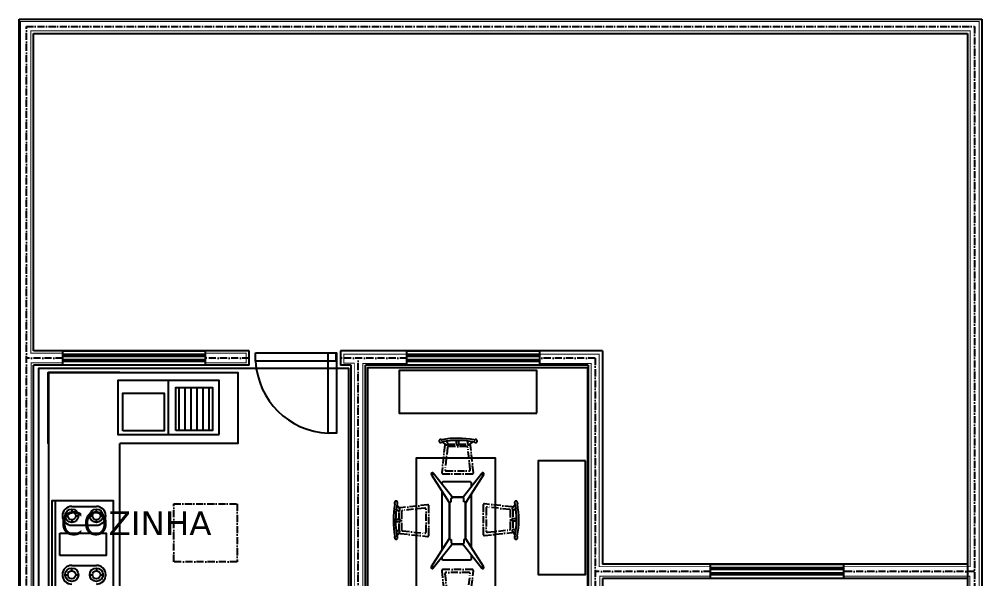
# Model space of a CAD drawing. Extents: x 542 to 1148, y 253 to 753.
# Drawn here: x 912.5 to 1115.5, y 634.9 to 753 of the extents above; entities that cross this region are included whole.
import ezdxf

# ---------------------------------------------------------------- set-up
doc = ezdxf.new("R2010")
doc.units = 0
doc.header["$LTSCALE"] = 0.125
doc.linetypes.add('ACAD_ISO10W100', pattern=[18.5, 12, -3, 0.5, -3])
doc.layers.get('0').update_dxf_attribs({"linetype": 'CONTINUOUS'})
doc.layers.add('EJES', color=2, linetype='CONTINUOUS')
doc.styles.add('TIT3', font='verdana.ttf', dxfattribs={"height": 1})

msp = doc.modelspace()

# ---------------------------------------------------------------- hatches: boundary and pattern name
at = {"linetype": 'Continuous'}
h = msp.add_hatch(dxfattribs=at)
h.set_pattern_fill('LINE', color=256, scale=0.4, angle=450, style=0)
h.set_pattern_definition([(90, (2314.0403, -88.5), (-1.27, 4e-16), [])])
h.paths.add_polyline_path([(953.31, 666.24), (953.31, 675.32), (945.59, 675.32), (945.59, 666.24)])

# ---------------------------------------------------------------- linework, layer by layer
for p, q in [((912.54, 350), (912.54, 753)), ((912.54, 753), (1115.54, 753)), ((1115.54, 753), (1115.54, 431.61)), ((915.54, 750), (1112.54, 750)), ((915.54, 683), (915.54, 750)), ((1112.54, 750), (1112.54, 608)), ((961.06, 683), (915.54, 683)), ((951.72, 682.23), (921.72, 682.23)), ((1035.54, 683), (980.3, 683)), ((1022.29, 682.23), (994.29, 682.23)), ((1035.54, 683), (1035.54, 638)), ((951.72, 681.87), (921.72, 681.87)), ((951.72, 681.14), (921.72, 681.14)), ((951.72, 680.77), (921.72, 680.77)), ((1022.29, 681.87), (994.29, 681.87)), ((1022.29, 681.14), (994.29, 681.14)), ((1022.29, 680.77), (994.29, 680.77)), ((961.06, 680), (915.54, 680)), ((915.54, 608), (915.54, 680)), ((982.54, 680), (980.3, 680)), ((982.54, 629.61), (982.54, 680)), ((1032.54, 680), (985.54, 680)), ((985.54, 629.61), (985.54, 680)), ((1032.54, 680), (1032.54, 630.2)), ((944.02, 665.35), (944.02, 676.75)), ((920.17, 632.6), (920.17, 651.4)), ((923.61, 650.2), (928.81, 650.2)), ((923.61, 649.64), (923.61, 649.07)), ((928.81, 649.07), (928.81, 649.64)), ((922.2, 648.22), (922.76, 648.22)), ((924.46, 648.22), (925.03, 648.22)), ((927.4, 648.22), (927.96, 648.22)), ((929.66, 648.22), (930.22, 648.22)), ((923.61, 647.38), (923.61, 646.81)), ((923.61, 646.25), (928.81, 646.25)), ((928.81, 646.81), (928.81, 647.38)), ((921.07, 639.86), (921.07, 644.55)), ((923.61, 637.76), (928.81, 637.76)), ((1112.54, 638), (1035.54, 638)), ((922.2, 635.79), (922.76, 635.79)), ((923.61, 636.63), (923.61, 637.2)), ((924.46, 635.79), (925.03, 635.79)), ((927.4, 635.79), (927.96, 635.79)), ((928.81, 637.2), (928.81, 636.63)), ((929.66, 635.79), (930.22, 635.79)), ((1086.36, 637.23), (1058.36, 637.23)), ((1086.36, 636.87), (1058.36, 636.87)), ((1086.36, 636.14), (1058.36, 636.14)), ((1086.36, 635.77), (1058.36, 635.77)), ((1112.54, 635), (1035.54, 635)), ((1035.54, 635), (1035.54, 630.2))]:
    msp.add_line(p, q, dxfattribs=at)
at = {"linetype": 'ACAD_ISO10W100'}
for p, q in [((914.04, 351.5), (914.04, 751.5)), ((914.04, 751.5), (1114.04, 751.5)), ((1114.04, 751.5), (1114.04, 609.85)), ((921.72, 681.5), (914.04, 681.5)), ((961.06, 681.5), (951.72, 681.5)), ((994.29, 681.5), (980.3, 681.5)), ((984.04, 629.61), (984.04, 681.5)), ((1034.04, 681.5), (1022.29, 681.5)), ((1034.04, 681.5), (1034.04, 630.64)), ((1002.52, 663.25), (1001.73, 663.81)), ((1002.87, 663.66), (1002.59, 663.95)), ((1004.75, 663.32), (1004.75, 664.11)), ((1005.24, 663.32), (1005.24, 664.11)), ((1007.1, 663.66), (1007.39, 663.95)), ((1007.52, 663.29), (1008.25, 663.81)), ((1002.91, 663.32), (1004.75, 663.32)), ((1005.24, 663.32), (1007.09, 663.32)), ((992.73, 649.73), (992.21, 650.45)), ((1016.57, 649.88), (1017.14, 650.67)), ((1016.98, 649.53), (1017.27, 649.81)), ((992.36, 649.31), (992.07, 649.59)), ((992.7, 647.45), (992.7, 649.29)), ((1016.64, 649.49), (1016.64, 647.65)), ((1016.64, 647.65), (1017.43, 647.65)), ((992.7, 647.45), (991.91, 647.45)), ((992.7, 646.96), (991.91, 646.96)), ((992.7, 645.11), (992.7, 646.96)), ((1016.64, 647.16), (1017.43, 647.16)), ((1016.64, 647.16), (1016.64, 645.31)), ((992.36, 645.08), (992.07, 644.79)), ((992.77, 644.73), (992.21, 643.94)), ((1016.62, 644.88), (1017.14, 644.15)), ((1016.98, 645.3), (1017.27, 645.01)), ((1058.36, 636.5), (1034.04, 636.5)), ((1114.04, 636.5), (1086.36, 636.5))]:
    msp.add_line(p, q, dxfattribs=at)
at = {"linetype": 'Continuous', "const_width": 0.2}
for points in [[(1115.18, 361.31), (1115.18, 350.29), (912.8, 350.29), (912.8, 752.51), (1114.97, 752.51), (1114.97, 609.89)], [(1086.36, 637.49), (1113.09, 637.49), (1113.09, 750.55), (914.96, 750.55), (914.96, 682.52), (921.72, 682.52)], [(951.72, 682.52), (960.4, 682.52), (960.4, 680.49), (951.72, 680.49)], [(994.29, 680.33), (985.03, 680.33), (985.03, 630.2), (983.21, 630.2), (983.21, 680.42), (980.98, 680.42), (980.98, 682.35), (994.29, 682.35)], [(1022.29, 682.35), (1034.84, 682.35), (1034.84, 637.49), (1058.36, 637.49)], [(921.72, 680.49), (915.04, 680.49), (915.04, 671.38), (915.04, 607.54)], [(1058.36, 635.5), (1034.97, 635.5), (1034.97, 630.64), (1033.15, 630.64), (1033.15, 680.33), (1022.29, 680.33)], [(1113.05, 609.85), (1113.05, 635.5), (1086.36, 635.5)]]:
    msp.add_lwpolyline(points, dxfattribs=at)
at = {"linetype": 'Continuous'}
for points in [[(921.72, 680), (921.72, 683), (951.72, 683), (951.72, 680)], [(962.38, 682.62), (979.33, 682.62), (979.33, 680.84), (962.38, 680.84)], [(977.66, 665.64), (977.66, 682.59), (979.44, 682.59), (979.44, 665.64)], [(994.29, 680), (994.29, 683), (1022.29, 683), (1022.29, 680)], [(916.65, 608.86), (916.65, 679.35), (981.99, 679.35), (981.99, 608.86)], [(1021.68, 669.89), (1021.68, 678.89), (992.68, 678.89), (992.68, 669.89)], [(954.72, 665.35), (954.72, 676.75), (933.32, 676.75), (933.32, 665.35)], [(934.39, 666.13), (934.39, 674.09), (943.12, 674.09), (943.12, 666.13)], [(945.59, 666.24), (945.59, 675.32), (953.31, 675.32), (953.31, 666.24)], [(996.28, 632.57), (1012.98, 632.57), (1012.98, 660.4), (996.28, 660.4)], [(1032, 659.82), (1022, 659.82), (1022, 635.82), (1032, 635.82)], [(932.43, 632.6), (932.43, 651.4), (919.43, 651.4), (919.43, 632.6)], [(1058.36, 635), (1058.36, 638), (1086.36, 638), (1086.36, 635)]]:
    msp.add_lwpolyline(points, close=True, dxfattribs=at)
for points in [[(961.06, 680), (961.06, 683)], [(980.3, 683), (980.3, 680)], [(918.72, 663.46), (918.61, 663.46), (918.61, 678.46), (958.61, 678.46), (958.61, 663.46), (933.72, 663.46)], [(933.72, 678.46), (918.72, 678.46), (918.72, 624.52)], [(1032.38, 612.64), (1032.38, 608.56), (986.07, 608.56), (986.07, 679.48), (1032.38, 679.48), (1032.38, 629.66)], [(933.72, 624.52), (933.72, 663.46)], [(1001.71, 640.98), (1001.71, 653.39)], [(1007.87, 652.78), (1007.87, 641.59)], [(921.07, 644.55), (930.84, 644.55), (930.84, 639.86), (921.07, 639.86)]]:
    msp.add_lwpolyline(points, dxfattribs=at)
at = {"linetype": 'ACAD_ISO10W100'}
for points in [[(1002.28, 663.1), (1001.66, 657.35, 0.446061), (1001.91, 657.08), (1008.09, 657.08, 0.446061), (1008.33, 657.35), (1007.71, 663.1)], [(992.92, 644.49), (998.67, 643.87, 0.446061), (998.94, 644.11), (998.94, 650.29, 0.446061), (998.67, 650.53), (992.92, 649.91)], [(1016.42, 650.12), (1010.67, 650.74, 0.446061), (1010.4, 650.49), (1010.4, 644.31, 0.446061), (1010.67, 644.07), (1016.42, 644.69)], [(1007.7, 630.87), (1008.32, 636.61, 0.446061), (1008.07, 636.88), (1001.89, 636.88, 0.446061), (1001.65, 636.61), (1002.27, 630.87)]]:
    msp.add_lwpolyline(points, format="xyb", dxfattribs=at)
for points in [[(1006.9, 662.85), (1003.09, 662.85, 0.383067), (1002.85, 662.63), (1002.34, 657.96, 0.446061), (1002.59, 657.69), (1007.41, 657.69, 0.446061), (1007.65, 657.96), (1007.15, 662.63, 0.383067)], [(993.17, 649.11), (993.17, 645.3, 0.383067), (993.39, 645.05), (998.06, 644.55, 0.446061), (998.33, 644.79), (998.33, 649.61, 0.446061), (998.06, 649.85), (993.39, 649.35, 0.383067)], [(1016.17, 645.5), (1016.17, 649.31, 0.383067), (1015.95, 649.55), (1011.28, 650.06, 0.446061), (1011.01, 649.81), (1011.01, 644.99, 0.446061), (1011.28, 644.75), (1015.95, 645.25, 0.383067)], [(1003.08, 631.12), (1006.89, 631.12, 0.383067), (1007.13, 631.33), (1007.64, 636, 0.446061), (1007.39, 636.27), (1002.58, 636.27, 0.446061), (1002.33, 636), (1002.84, 631.33, 0.383067)]]:
    msp.add_lwpolyline(points, format="xyb", close=True, dxfattribs=at)
at = {"linetype": 'Continuous'}
for points in [[(999.52, 656.84), (1003.22, 651, -0.142323), (1003.28, 650.81), (1003.28, 643.56, 0.414214), (1003.65, 643.19), (1003.67, 643.19)], [(1006.3, 651.18), (1006.3, 651.77, 0.414214), (1005.93, 652.14), (1004.04, 652.14, -0.229358), (1003.75, 652.28), (999.87, 657.19)], [(1003.67, 651.18), (1003.67, 651.77, -0.414214), (1004.04, 652.14), (1005.93, 652.14, 0.229358), (1006.22, 652.28), (1010.1, 657.19)], [(1010.45, 656.84), (1006.75, 651, 0.142323), (1006.69, 650.81), (1006.69, 643.56, -0.414214), (1006.32, 643.19), (1006.3, 643.19)], [(1001.71, 654.86), (1001.71, 655.09, -0.414214), (1002.08, 655.46), (1007.5, 655.46, -0.414214), (1007.87, 655.09), (1007.87, 654.37)], [(999.52, 637.53), (1003.22, 643.36, 0.142323), (1003.28, 643.56), (1003.28, 650.81, -0.414214), (1003.65, 651.18), (1003.67, 651.18)], [(1010.45, 637.53), (1006.75, 643.36, -0.142323), (1006.69, 643.56), (1006.69, 650.81, 0.414214), (1006.32, 651.18), (1006.3, 651.18)], [(1006.3, 643.19), (1006.3, 642.6, -0.414214), (1005.93, 642.23), (1004.04, 642.23, 0.229358), (1003.75, 642.09), (999.87, 637.18)], [(1003.67, 643.19), (1003.67, 642.6, 0.414214), (1004.04, 642.23), (1005.93, 642.23, -0.229358), (1006.22, 642.09), (1010.1, 637.18)], [(1007.87, 640), (1007.87, 639.2, -0.414214), (1007.5, 638.83), (1002.08, 638.83, -0.414214), (1001.71, 639.2), (1001.71, 639.51)]]:
    msp.add_lwpolyline(points, format="xyb", dxfattribs=at)
at = {"linetype": 'ACAD_ISO10W100'}
msp.add_lwpolyline([(945.14, 638.54), (945.14, 650.76), (958.47, 650.76), (958.47, 638.54)], close=True, dxfattribs=at)
at = {"linetype": 'Continuous'}
for centre, radius in [((999.68, 657.05), 0.159), ((999.68, 657.05), 0.0345), ((1010.29, 657.05), 0.159), ((1010.29, 657.05), 0.0345), ((923.61, 648.22), 1.41), ((928.81, 648.22), 1.41), ((923.61, 648.22), 0.847), ((928.81, 648.22), 0.847), ((999.68, 637.32), 0.159), ((1010.29, 637.32), 0.159), ((923.61, 635.79), 1.41), ((923.61, 635.79), 0.847), ((928.81, 635.79), 1.41), ((928.81, 635.79), 0.847), ((999.68, 637.32), 0.0345), ((1010.29, 637.32), 0.0345)]:
    msp.add_circle(centre, radius, dxfattribs=at)
for centre, radius, start, end in [((978.42, 681.68), 16.06, 183.0059, 267.3035), ((1005.02, 645.7), 18.88, 79.3758, 100.3085), ((1005.02, 645.7), 18.41, 79.0593, 100.283), ((999.68, 657.04), 0.244, 38.3286, 220.0498), ((999.2, 656.64), 0.371, 32.4004, 40.0498), ((1010.29, 657.04), 0.244, 319.9502, 141.6714), ((1010.76, 656.64), 0.371, 139.9502, 147.5996), ((923.61, 648.22), 1.98, 90, 270), ((928.81, 648.22), 1.98, 270, 90), ((1010.32, 647.22), 18.88, 169.3758, 190.3085), ((1010.32, 647.22), 18.41, 169.0593, 190.283), ((999.02, 647.38), 18.41, 349.0593, 10.283), ((999.02, 647.38), 18.88, 349.3758, 10.3085), ((923.61, 635.79), 1.98, 90, 270), ((928.81, 635.79), 1.98, 270, 90), ((999.68, 637.33), 0.244, 139.9502, 321.6714), ((999.2, 637.73), 0.371, 319.9502, 327.5996), ((1010.29, 637.33), 0.244, 218.3286, 40.0498), ((1010.76, 637.73), 0.371, 212.4004, 220.0498)]:
    msp.add_arc(centre, radius, start, end, dxfattribs=at)
at = {"linetype": 'ACAD_ISO10W100'}
for centre, radius, start, end in [((1001.39, 663.99), 0.318, 59.6612, 323.5545), ((1001.58, 664.59), 0.316, 259.6681, 280.3085), ((1001.79, 663.5), 0.316, 100.283, 118.9649), ((1008.56, 664.57), 0.316, 259.3758, 293.4923), ((1008.81, 663.99), 0.318, 235.5938, 113.4923), ((1002.53, 663.07), 0.245, 109.6236, 173.8408), ((1002.68, 663.47), 0.271, 234.3874, 326.3351), ((1002.69, 663.47), 0.263, 324.8017, 46.0315), ((1005, 663.32), 0.245, 180, 0), ((1007.38, 663.47), 0.335, 146.572, 207.7417), ((1007.31, 663.47), 0.271, 213.6649, 320.3742), ((1007.47, 663.07), 0.245, 6.1592, 72.9719), ((1008.45, 663.46), 0.316, 55.5938, 79.0593), ((992.03, 651.02), 0.318, 325.5938, 203.4923), ((991.45, 650.76), 0.316, 349.3758, 23.4923), ((992.56, 650.66), 0.316, 145.5938, 169.0593), ((992.55, 649.52), 0.271, 303.6649, 50.3742), ((992.95, 649.67), 0.245, 96.1592, 162.9719), ((1016.39, 649.87), 0.245, 19.6236, 83.8408), ((1016.79, 649.72), 0.271, 144.3874, 236.3351), ((1017.31, 651), 0.318, 329.6612, 233.5545), ((1016.82, 650.61), 0.316, 10.283, 28.9649), ((1017.91, 650.82), 0.316, 169.6681, 190.3085), ((992.55, 649.59), 0.335, 236.572, 297.7417), ((1016.64, 647.4), 0.245, 90, 270), ((1016.79, 649.71), 0.263, 234.8017, 316.0315), ((992.7, 647.2), 0.245, 270, 90), ((992.03, 643.6), 0.318, 149.6612, 53.5545), ((991.43, 643.79), 0.316, 349.6681, 10.3085), ((992.52, 643.99), 0.316, 190.283, 208.9649), ((992.55, 644.9), 0.263, 54.8017, 136.0315), ((992.55, 644.89), 0.271, 324.3874, 56.3351), ((992.95, 644.73), 0.245, 199.6236, 263.8408), ((1016.39, 644.93), 0.245, 276.1592, 342.9719), ((1016.79, 645.09), 0.271, 123.6649, 230.3742), ((1016.8, 645.02), 0.335, 56.572, 117.7417), ((1017.31, 643.59), 0.318, 145.5938, 23.4923), ((1016.79, 643.95), 0.316, 325.5938, 349.0593), ((1017.89, 643.84), 0.316, 169.3758, 203.4923)]:
    msp.add_arc(centre, radius, start, end, dxfattribs=at)

# ---------------------------------------------------------------- texts
at = {"layer": 'EJES', "linetype": 'Continuous', "ltscale": 0.5, "style": 'TIT3'}
msp.add_text('COZINHA', height=5, dxfattribs=at).set_placement((921.21, 644.14))

doc.saveas('drawing.dxf')
